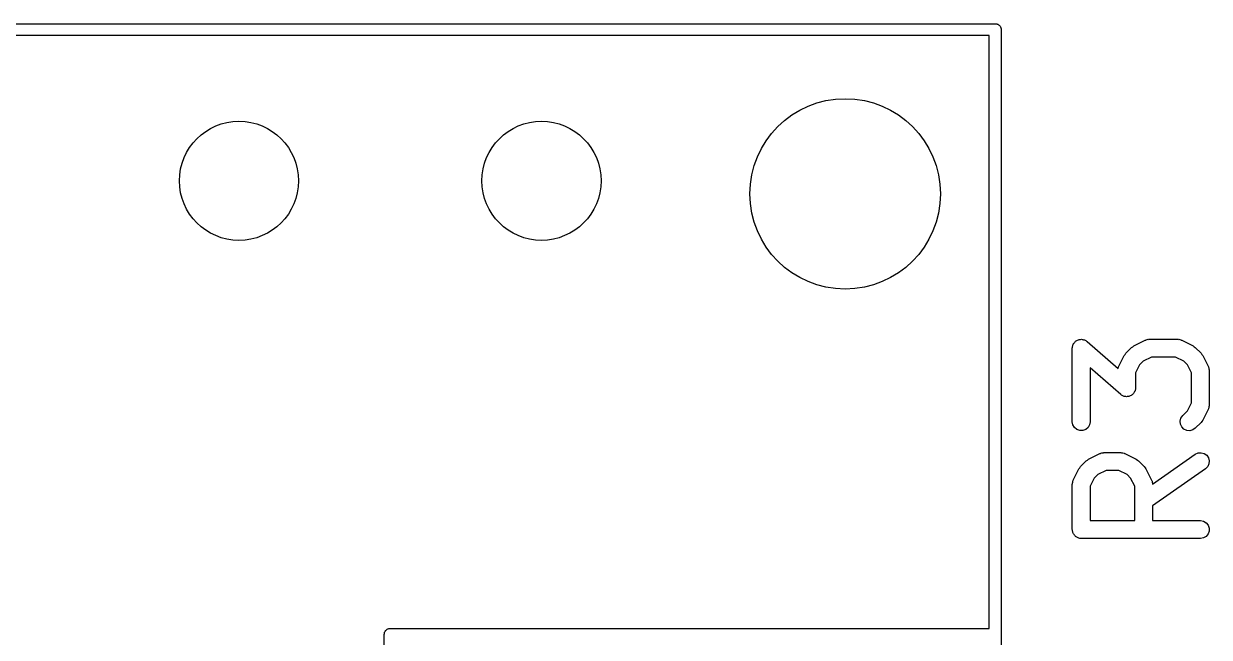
# Model space of a CAD drawing. Extents: x 25 to 125, y -131 to -25.
# Drawn here: x 61.24 to 71.19, y -103.51 to -98.35 of the extents above; entities that cross this region are included whole.
import ezdxf

# ---------------------------------------------------------------- set-up
doc = ezdxf.new("R2010")
doc.units = 0
doc.header["$MEASUREMENT"] = 0
doc.layers.add('BLACK', color=7, linetype='CONTINUOUS')

msp = doc.modelspace()

# ---------------------------------------------------------------- linework, layer by layer
at = {"layer": 'Black'}
for p, q in [((60.939, -98.3512), (69.3951, -98.3512)), ((69.3951, -98.3512), (69.3994, -98.352)), ((69.3451, -98.4512), (60.9392, -98.4512)), ((69.3451, -103.431), (69.3451, -98.4512)), ((69.3994, -98.352), (69.4037, -98.352)), ((69.4037, -98.352), (69.4079, -98.3535)), ((69.4079, -98.3535), (69.4122, -98.3542)), ((69.4122, -98.3542), (69.416, -98.3564)), ((69.416, -98.3564), (69.4201, -98.3579)), ((69.4201, -98.3579), (69.4234, -98.3607)), ((69.4234, -98.3607), (69.4272, -98.3629)), ((69.4272, -98.3629), (69.43, -98.3663)), ((69.43, -98.3663), (69.4334, -98.3691)), ((69.4334, -98.3691), (69.4356, -98.3729)), ((69.4356, -98.3729), (69.4384, -98.3762)), ((69.4384, -98.3762), (69.4399, -98.3803)), ((69.4399, -98.3803), (69.442, -98.3841)), ((69.442, -98.3841), (69.4428, -98.3884)), ((69.4428, -98.3884), (69.4443, -98.3925)), ((69.4443, -98.3925), (69.4443, -98.3969)), ((69.4443, -98.3969), (69.4451, -98.4012)), ((69.4451, -98.4012), (69.4451, -116.181)), ((70.0506, -101.045), (70.0533, -101.038)), ((70.0533, -101.038), (70.0571, -101.034)), ((70.0571, -101.034), (70.06, -101.029)), ((70.06, -101.029), (70.0656, -101.024)), ((70.0656, -101.024), (70.0704, -101.018)), ((70.0704, -101.018), (70.0755, -101.016)), ((70.0755, -101.016), (70.0799, -101.012)), ((70.0799, -101.012), (70.0868, -101.009)), ((70.0868, -101.009), (70.0933, -101.006)), ((70.0933, -101.006), (70.099, -101.005)), ((70.099, -101.005), (70.1044, -101.003)), ((70.1044, -101.003), (70.1118, -101.003)), ((70.1118, -101.003), (70.119, -101.002)), ((70.119, -101.002), (70.1247, -101.003)), ((70.1247, -101.003), (70.1305, -101.003)), ((70.1305, -101.003), (70.1374, -101.006)), ((70.1374, -101.006), (70.1445, -101.007)), ((70.1445, -101.007), (70.1495, -101.01)), ((70.1495, -101.01), (70.1549, -101.012)), ((70.1549, -101.012), (70.1606, -101.017)), ((70.1606, -101.017), (70.1668, -101.02)), ((70.1668, -101.02), (70.4268, -101.248)), ((70.5601, -101.057), (70.6553, -101.01)), ((70.6553, -101.01), (70.6595, -101.009)), ((70.6595, -101.009), (70.6632, -101.006)), ((70.6632, -101.006), (70.6719, -101.005)), ((70.6719, -101.005), (70.6803, -101.002)), ((70.6803, -101.002), (70.6846, -101.003)), ((70.6846, -101.003), (70.6889, -101.002)), ((70.6889, -101.002), (70.927, -101.002)), ((70.927, -101.002), (70.9312, -101.003)), ((70.9312, -101.003), (70.9355, -101.002)), ((70.9355, -101.002), (70.944, -101.005)), ((70.944, -101.005), (70.9526, -101.006)), ((70.9526, -101.006), (70.9564, -101.009)), ((70.9564, -101.009), (70.9605, -101.01)), ((70.9605, -101.01), (71.0557, -101.057)), ((70.0424, -101.077), (70.0437, -101.07)), ((70.0424, -101.696), (70.0424, -101.077)), ((70.0437, -101.07), (70.0439, -101.062)), ((70.0439, -101.062), (70.046, -101.057)), ((70.046, -101.057), (70.047, -101.051)), ((70.047, -101.051), (70.0506, -101.045)), ((70.4313, -101.234), (70.4789, -101.139)), ((70.4789, -101.139), (70.4861, -101.129)), ((70.4861, -101.129), (70.493, -101.119)), ((70.493, -101.119), (70.5406, -101.072)), ((70.5406, -101.072), (70.5504, -101.065)), ((70.5504, -101.065), (70.5601, -101.057)), ((71.0557, -101.057), (71.0654, -101.065)), ((71.0654, -101.065), (71.0752, -101.072)), ((71.0752, -101.072), (71.1229, -101.119)), ((71.1229, -101.119), (71.1297, -101.129)), ((71.1297, -101.129), (71.1369, -101.139)), ((71.1369, -101.139), (71.1845, -101.234)), ((70.4279, -101.242), (70.4301, -101.238)), ((70.4301, -101.238), (70.4313, -101.234)), ((70.6077, -101.217), (70.5734, -101.285)), ((70.6381, -101.186), (70.6077, -101.217)), ((70.7066, -101.152), (70.6381, -101.186)), ((70.9093, -101.152), (70.7066, -101.152)), ((70.9778, -101.186), (70.9093, -101.152)), ((71.0082, -101.217), (70.9778, -101.186)), ((71.0424, -101.285), (71.0082, -101.217)), ((71.1845, -101.234), (71.1858, -101.238)), ((71.1858, -101.238), (71.1879, -101.242)), ((70.449, -101.467), (70.1924, -101.242)), ((70.1924, -101.242), (70.1924, -101.696)), ((70.4268, -101.248), (70.4279, -101.242)), ((70.5734, -101.285), (70.5734, -101.41)), ((71.0424, -101.535), (71.0424, -101.285)), ((71.1879, -101.242), (71.1894, -101.25)), ((71.1894, -101.25), (71.192, -101.259)), ((71.192, -101.259), (71.1917, -101.263)), ((71.1917, -101.263), (71.1924, -101.267)), ((71.1924, -101.267), (71.1924, -101.553)), ((70.5689, -101.436), (70.5652, -101.442)), ((70.5699, -101.43), (70.5689, -101.436)), ((70.572, -101.425), (70.5699, -101.43)), ((70.5721, -101.417), (70.572, -101.425)), ((70.5734, -101.41), (70.5721, -101.417)), ((70.4553, -101.471), (70.449, -101.467)), ((70.4609, -101.475), (70.4553, -101.471)), ((70.4663, -101.477), (70.4609, -101.475)), ((70.4713, -101.48), (70.4663, -101.477)), ((70.4785, -101.482), (70.4713, -101.48)), ((70.4854, -101.484), (70.4785, -101.482)), ((70.4912, -101.484), (70.4854, -101.484)), ((70.4968, -101.485), (70.4912, -101.484)), ((70.5041, -101.484), (70.4968, -101.485)), ((70.5114, -101.484), (70.5041, -101.484)), ((70.5169, -101.482), (70.5114, -101.484)), ((70.5226, -101.481), (70.5169, -101.482)), ((70.529, -101.478), (70.5226, -101.481)), ((70.5359, -101.475), (70.529, -101.478)), ((70.5403, -101.472), (70.5359, -101.475)), ((70.5454, -101.469), (70.5403, -101.472)), ((70.5502, -101.463), (70.5454, -101.469)), ((70.5558, -101.458), (70.5502, -101.463)), ((70.5587, -101.453), (70.5558, -101.458)), ((70.5626, -101.449), (70.5587, -101.453)), ((70.5652, -101.442), (70.5626, -101.449)), ((71.0082, -101.604), (71.0424, -101.535)), ((70.9692, -101.643), (71.0082, -101.604)), ((71.1845, -101.587), (71.1369, -101.682)), ((71.1858, -101.583), (71.1845, -101.587)), ((71.1879, -101.579), (71.1858, -101.583)), ((71.1894, -101.57), (71.1879, -101.579)), ((71.192, -101.562), (71.1894, -101.57)), ((71.1924, -101.553), (71.1917, -101.557)), ((71.1917, -101.557), (71.192, -101.562)), ((70.047, -101.722), (70.0424, -101.696)), ((70.06, -101.744), (70.047, -101.722)), ((70.1879, -101.722), (70.1749, -101.744)), ((70.1924, -101.696), (70.1879, -101.722)), ((70.9475, -101.689), (70.9542, -101.664)), ((70.9498, -101.715), (70.9475, -101.689)), ((70.9608, -101.739), (70.9498, -101.715)), ((70.9542, -101.664), (70.9692, -101.643)), ((71.1229, -101.701), (71.0752, -101.749)), ((71.1297, -101.692), (71.1229, -101.701)), ((71.1369, -101.682), (71.1297, -101.692)), ((70.0799, -101.761), (70.06, -101.744)), ((70.1044, -101.77), (70.0799, -101.761)), ((70.1305, -101.77), (70.1044, -101.77)), ((70.1549, -101.761), (70.1305, -101.77)), ((70.1749, -101.744), (70.1549, -101.761)), ((70.9792, -101.757), (70.9608, -101.739)), ((71.0028, -101.768), (70.9792, -101.757)), ((71.0287, -101.771), (71.0028, -101.768)), ((71.0539, -101.764), (71.0287, -101.771)), ((71.0752, -101.749), (71.0539, -101.764)), ((70.112, -102.072), (70.1596, -102.024)), ((70.1596, -102.024), (70.1695, -102.017)), ((70.1695, -102.017), (70.1791, -102.01)), ((70.1791, -102.01), (70.2744, -101.962)), ((70.2744, -101.962), (70.2785, -101.961)), ((70.2785, -101.961), (70.2823, -101.959)), ((70.2823, -101.959), (70.2909, -101.957)), ((70.2909, -101.957), (70.2993, -101.955)), ((70.2993, -101.955), (70.3037, -101.955)), ((70.3037, -101.955), (70.3079, -101.954)), ((70.3079, -101.954), (70.4508, -101.954)), ((70.4508, -101.954), (70.455, -101.955)), ((70.455, -101.955), (70.4594, -101.955)), ((70.4594, -101.955), (70.4678, -101.957)), ((70.4678, -101.957), (70.4764, -101.959)), ((70.4764, -101.959), (70.4802, -101.961)), ((70.4802, -101.961), (70.4843, -101.962)), ((70.4843, -101.962), (70.5796, -102.01)), ((70.5796, -102.01), (70.5892, -102.017)), ((70.5892, -102.017), (70.599, -102.024)), ((70.599, -102.024), (70.6467, -102.072)), ((70.7161, -102.219), (71.0744, -101.968)), ((71.0744, -101.968), (71.098, -101.957)), ((71.098, -101.957), (71.124, -101.955)), ((71.124, -101.955), (71.1492, -101.961)), ((71.1492, -101.961), (71.1705, -101.976)), ((71.1705, -101.976), (71.1854, -101.998)), ((71.1854, -101.998), (71.1922, -102.023)), ((71.1922, -102.023), (71.1899, -102.049)), ((70.0504, -102.186), (70.098, -102.091)), ((70.098, -102.091), (70.1051, -102.081)), ((70.1051, -102.081), (70.112, -102.072)), ((70.3256, -102.104), (70.2571, -102.139)), ((70.4331, -102.104), (70.3256, -102.104)), ((70.5016, -102.139), (70.4331, -102.104)), ((70.6467, -102.072), (70.6536, -102.081)), ((70.6536, -102.081), (70.6607, -102.091)), ((70.6607, -102.091), (70.7083, -102.186)), ((71.1605, -102.091), (70.7163, -102.402)), ((71.1789, -102.072), (71.1605, -102.091)), ((71.1899, -102.049), (71.1789, -102.072)), ((70.0424, -102.22), (70.0432, -102.216)), ((70.0424, -102.601), (70.0424, -102.22)), ((70.0429, -102.211), (70.0454, -102.203)), ((70.0432, -102.216), (70.0429, -102.211)), ((70.0454, -102.203), (70.047, -102.194)), ((70.047, -102.194), (70.0491, -102.19)), ((70.0491, -102.19), (70.0504, -102.186)), ((70.2267, -102.169), (70.1924, -102.237)), ((70.2571, -102.139), (70.2267, -102.169)), ((70.532, -102.169), (70.5016, -102.139)), ((70.5663, -102.237), (70.532, -102.169)), ((70.7083, -102.186), (70.7096, -102.19)), ((70.7096, -102.19), (70.7117, -102.194)), ((70.7117, -102.194), (70.7133, -102.203)), ((70.7133, -102.203), (70.7158, -102.211)), ((70.7158, -102.211), (70.7155, -102.216)), ((70.7155, -102.216), (70.7161, -102.219)), ((70.1924, -102.237), (70.1924, -102.526)), ((70.5663, -102.526), (70.5663, -102.237)), ((70.7163, -102.402), (70.7163, -102.526)), ((70.1924, -102.526), (70.5663, -102.526)), ((70.7163, -102.526), (71.1174, -102.526)), ((71.1174, -102.526), (71.1431, -102.53)), ((71.1431, -102.53), (71.1657, -102.543)), ((70.0436, -102.607), (70.0424, -102.601)), ((70.0436, -102.614), (70.0436, -102.607)), ((70.0458, -102.62), (70.0436, -102.614)), ((70.047, -102.626), (70.0458, -102.62)), ((70.0502, -102.632), (70.047, -102.626)), ((70.0525, -102.638), (70.0502, -102.632)), ((71.1657, -102.543), (71.1824, -102.563)), ((71.1824, -102.563), (71.1913, -102.588)), ((71.1913, -102.614), (71.1824, -102.638)), ((71.1913, -102.588), (71.1913, -102.614)), ((70.0567, -102.643), (70.0525, -102.638)), ((70.06, -102.649), (70.0567, -102.643)), ((70.065, -102.653), (70.06, -102.649)), ((70.0692, -102.658), (70.065, -102.653)), ((70.0749, -102.661), (70.0692, -102.658)), ((70.0799, -102.666), (70.0749, -102.661)), ((70.0861, -102.668), (70.0799, -102.666)), ((70.0918, -102.671), (70.0861, -102.668)), ((70.0983, -102.672), (70.0918, -102.671)), ((70.1044, -102.675), (70.0983, -102.672)), ((70.111, -102.675), (70.1044, -102.675)), ((70.1174, -102.676), (70.111, -102.675)), ((71.1174, -102.676), (70.1174, -102.676)), ((71.1431, -102.671), (71.1174, -102.676)), ((71.1657, -102.658), (71.1431, -102.671)), ((71.1824, -102.638), (71.1657, -102.658)), ((64.2651, -103.481), (64.2658, -103.477)), ((64.2651, -111.101), (64.2651, -103.481)), ((64.2658, -103.473), (64.2673, -103.468)), ((64.2658, -103.477), (64.2658, -103.473)), ((64.2673, -103.468), (64.2681, -103.464)), ((64.2681, -103.464), (64.2703, -103.46)), ((64.2703, -103.46), (64.2718, -103.456)), ((64.2718, -103.456), (64.2746, -103.453)), ((64.2746, -103.453), (64.2768, -103.449)), ((64.2768, -103.449), (64.2801, -103.446)), ((64.2801, -103.446), (64.2829, -103.443)), ((64.2829, -103.443), (64.2867, -103.441)), ((64.2867, -103.441), (64.2901, -103.438)), ((64.2901, -103.438), (64.2942, -103.436)), ((64.2942, -103.436), (64.298, -103.434)), ((64.298, -103.434), (64.3023, -103.433)), ((64.3023, -103.433), (64.3064, -103.432)), ((64.3064, -103.432), (64.3108, -103.432)), ((64.3108, -103.432), (64.3151, -103.431)), ((64.3151, -103.431), (69.3451, -103.431))]:
    msp.add_line(p, q, dxfattribs=at)
for centre, radius in [((68.1351, -99.7812), 0.8), ((68.1351, -99.7812), 0.8), ((63.0451, -99.6712), 0.5), ((63.0451, -99.6712), 0.5), ((65.5851, -99.6712), 0.5), ((65.5851, -99.6712), 0.5)]:
    msp.add_circle(centre, radius, dxfattribs=at)

doc.saveas('drawing.dxf')
